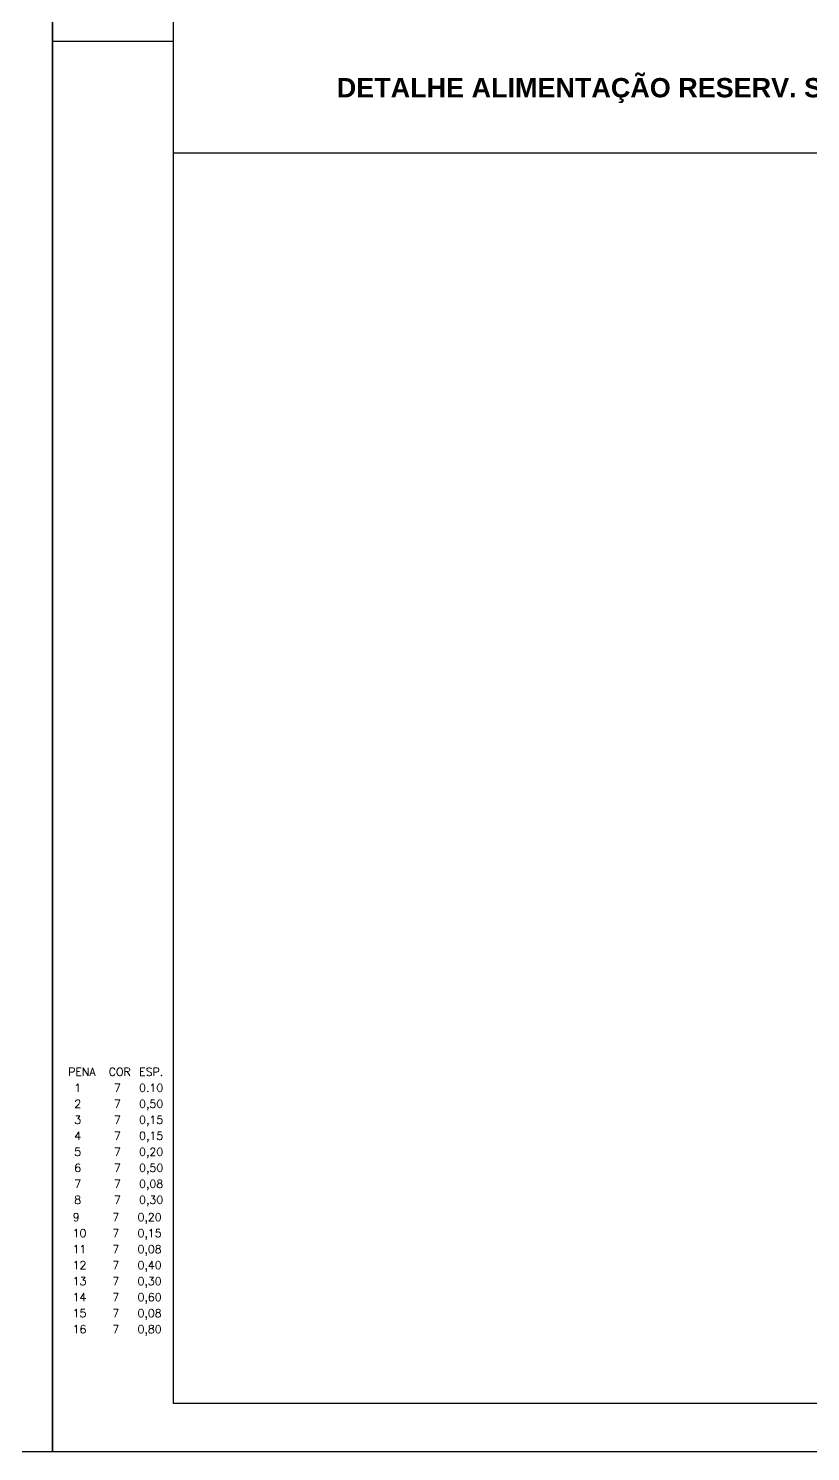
# Model space of a CAD drawing. Header units: millimetres. Extents: x -2485 to 3289, y -257 to 1952.
# Drawn here: x 16.52 to 19.76, y 0 to 5.89 of the extents above; entities that cross this region are included whole.
import ezdxf
from ezdxf.enums import TextEntityAlignment as Align

# ---------------------------------------------------------------- set-up
doc = ezdxf.new("R2010")
doc.units = ezdxf.units.MM
doc.header["$LTSCALE"] = 0.3
for name, color, linetype in [('TEX', 11, 'Continuous'), ('TEXTO', 3, 'Continuous'), ('TUB', 1, 'Continuous')]:
    doc.layers.add(name, color=color, linetype=linetype)
doc.styles.add('ROMANS', font='romans.shx', dxfattribs={"height": 0.03})
doc.styles.add('SANSSERIFBOLD', font='sasb____.pfb')

# ---------------------------------------------------------------- blocks, each defined once
blk = doc.blocks.new('PN')
at = {"layer": 'TEX', "color": 3, "linetype": 'Continuous', "style": 'SANSSERIFBOLD'}
blk.add_text('ESC. 1 :', height=0.06, dxfattribs=at).set_placement((-0.078, 0.0123), align=Align.CENTER)
at = {"layer": 'TEX', "color": 9, "style": 'SANSSERIFBOLD'}
blk.add_attdef('NOME', text='', height=0.08, dxfattribs=at).set_placement((-0.3353, 0.0123), align=Align.RIGHT)
at = {"layer": 'TEX', "color": 3, "style": 'SANSSERIFBOLD'}
blk.add_attdef('ESCALA', (0.0825, 0.0123), '', height=0.06, dxfattribs=at)

msp = doc.modelspace()

# ---------------------------------------------------------------- linework, layer by layer
at = {"color": 4, "linetype": 'Continuous'}
for p, q in [((16.62, 0), (16.62, 11.68)), ((16.62, 11.68), (16.62, 0)), ((0, 0), (16.62, 0)), ((16.62, 0), (33.24, 0))]:
    msp.add_line(p, q, dxfattribs=at)
at = {"color": 12, "linetype": 'Continuous'}
for p, q in [((17.12, 11.48), (17.12, 0.2)), ((17.12, 0.2), (33.04, 0.2))]:
    msp.add_line(p, q, dxfattribs=at)
at = {"color": 5, "linetype": 'Continuous'}
msp.add_line((17.12, 5.84), (16.62, 5.84), dxfattribs=at)
at = {"layer": 'TUB'}
msp.add_line((33.04, 5.377703), (17.12, 5.377703), dxfattribs=at)

# ---------------------------------------------------------------- block references
at = {"layer": 'TEXTO', "ltscale": 0.3}
msp.add_blockref('PN', (20.653831, 5.596606), dxfattribs=at).add_auto_attribs({'NOME': 'DETALHE ALIMENTAÇÃO RESERV. SUPERIOR', 'ESCALA': '20'})

# ---------------------------------------------------------------- texts
at = {"layer": 'TEX', "color": 3, "style": 'ROMANS'}
for s, height, p in [('PENA', 0.0331349, (16.684918, 1.556217)), ('COR', 0.0331349, (16.852961, 1.556217)), ('ESP.', 0.0331349, (16.978916, 1.556217)), ('1', 0.033135, (16.709944, 1.489947)), ('7', 0.033135, (16.874422, 1.489947)), ('0.10', 0.0331349, (16.978916, 1.489947)), ('2', 0.033135, (16.709944, 1.423677)), ('7', 0.033135, (16.874422, 1.423677)), ('0,50', 0.0331349, (16.978916, 1.423677)), ('3', 0.033135, (16.709944, 1.357407)), ('7', 0.033135, (16.874422, 1.357407)), ('0,15', 0.0331349, (16.978916, 1.357407)), ('4', 0.033135, (16.709944, 1.291138)), ('7', 0.033135, (16.874422, 1.291138)), ('0,15', 0.0331349, (16.978916, 1.291138)), ('5', 0.033135, (16.709944, 1.224868)), ('7', 0.033135, (16.874422, 1.224868)), ('0,20', 0.0331349, (16.978916, 1.224868)), ('6', 0.033135, (16.709944, 1.158598)), ('7', 0.033135, (16.874422, 1.158598)), ('0,50', 0.0331349, (16.978916, 1.158598)), ('7', 0.033135, (16.709944, 1.092328)), ('7', 0.033135, (16.874422, 1.092328)), ('0,08', 0.0331349, (16.978916, 1.092328)), ('8', 0.033135, (16.709944, 1.026058)), ('7', 0.033135, (16.874422, 1.026058)), ('0,30', 0.0331349, (16.978916, 1.026058)), ('9', 0.033135, (16.703359, 0.954124)), ('7', 0.033135, (16.867836, 0.954124)), ('0,20', 0.0331349, (16.972331, 0.954124)), ('10', 0.0331349, (16.703359, 0.887855)), ('7', 0.033135, (16.867836, 0.887855)), ('0,15', 0.0331349, (16.972331, 0.887855)), ('11', 0.0331349, (16.703359, 0.821585)), ('7', 0.033135, (16.867836, 0.821585)), ('0,08', 0.0331349, (16.972331, 0.821585)), ('12', 0.0331349, (16.703359, 0.755315)), ('7', 0.033135, (16.867836, 0.755315)), ('0,40', 0.0331349, (16.972331, 0.755315)), ('13', 0.0331349, (16.703359, 0.689045)), ('7', 0.033135, (16.867836, 0.689045)), ('0,30', 0.0331349, (16.972331, 0.689045)), ('14', 0.0331349, (16.703359, 0.622775)), ('7', 0.033135, (16.867836, 0.622775)), ('0,60', 0.0331349, (16.972331, 0.622775)), ('15', 0.0331349, (16.703359, 0.556505)), ('7', 0.033135, (16.867836, 0.556505)), ('0,08', 0.0331349, (16.972331, 0.556505)), ('16', 0.0331349, (16.703359, 0.490235)), ('7', 0.033135, (16.867836, 0.490235)), ('0,80', 0.0331349, (16.972331, 0.490235))]:
    msp.add_text(s, height=height, dxfattribs=at).set_placement(p)

doc.saveas('drawing.dxf')
